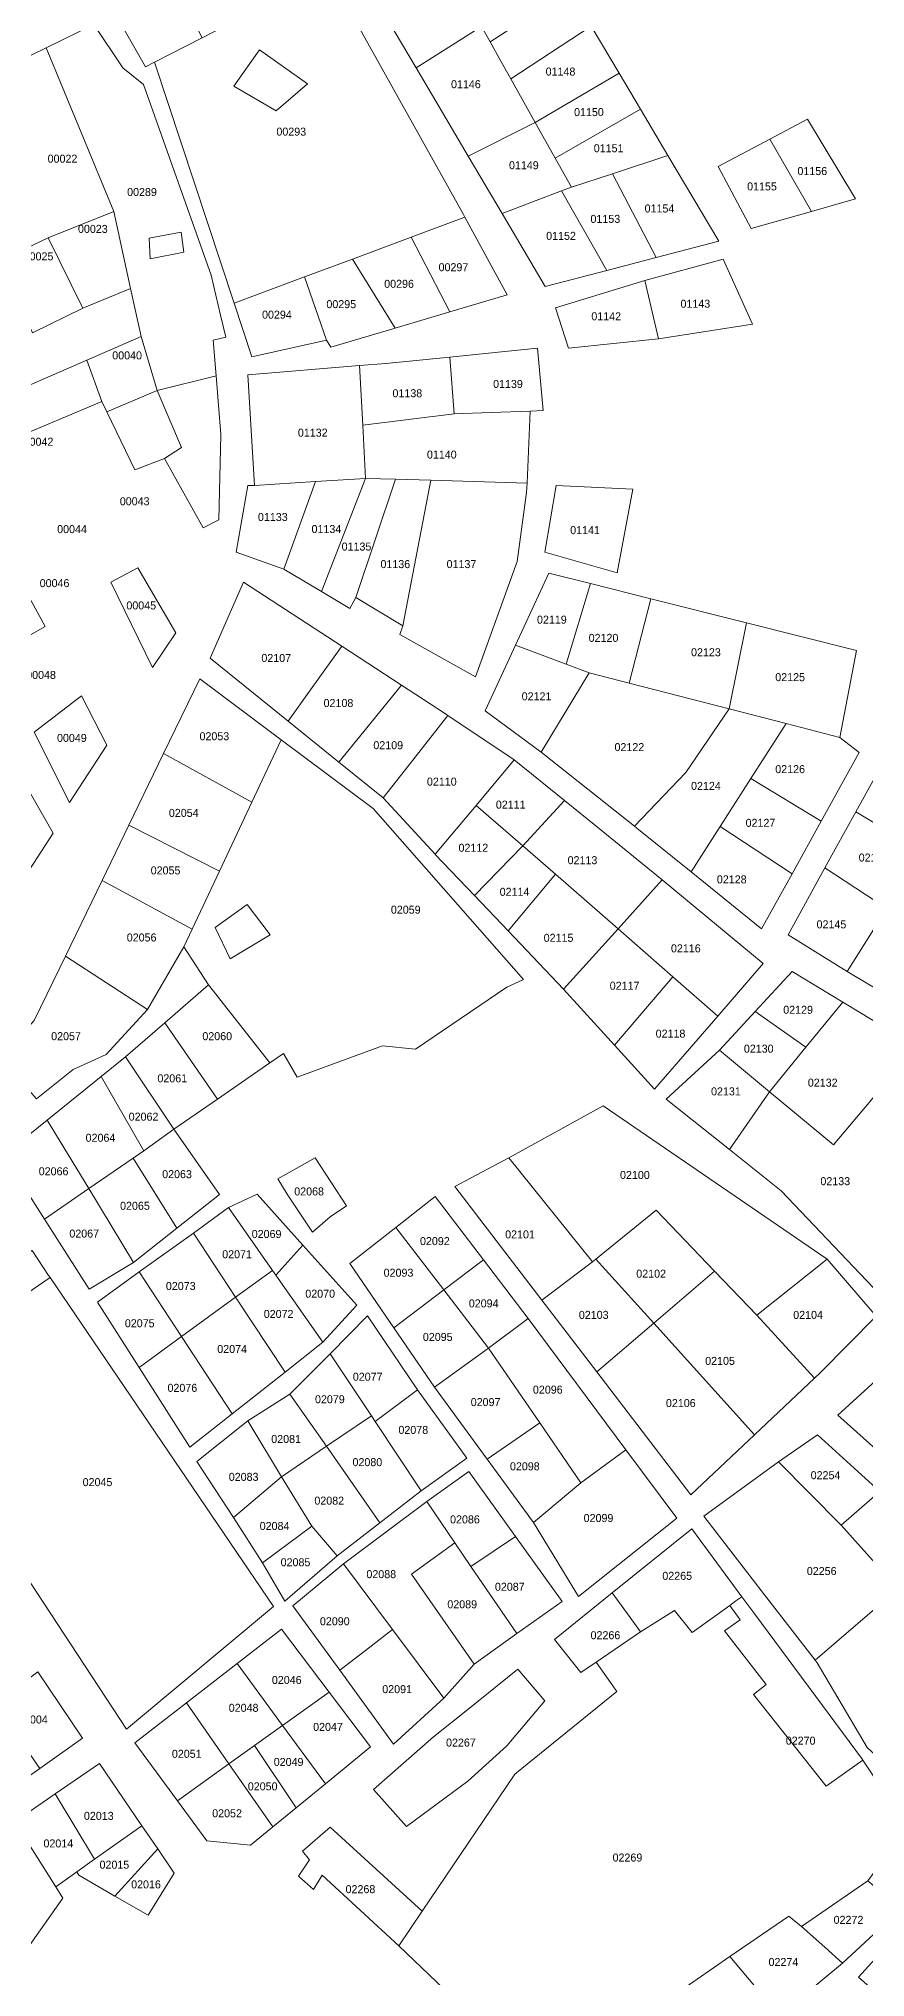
# Model space of a CAD drawing. Header units: metres. Extents: x 245225 to 248406, y 1633796 to 1637634.
# Drawn here: x 247593.6 to 247748.6, y 1635842.8 to 1636206.3 of the extents above; entities that cross this region are included whole.
import ezdxf
from ezdxf.enums import TextEntityAlignment as Align

# ---------------------------------------------------------------- set-up
doc = ezdxf.new("R2010")
doc.units = ezdxf.units.M
doc.header["$MEASUREMENT"] = 0
doc.layers.add('historique_numero_parcelle', color=7, linetype='Continuous')
doc.layers.add('LIMITES_PARCELLES', color=7, linetype='Continuous', lineweight=0, true_color=0xffffff)
doc.styles.add('Style-FANCY', font='FANCY.shx')

msp = doc.modelspace()

# ---------------------------------------------------------------- linework, layer by layer
at = {"layer": 'limites_parcelles', "flags": 128}
for points in [[(247643.412, 1636161.643), (247630.236, 1636156.734), (247615.313, 1636201.933), (247624.242, 1636206.484), (247632.513, 1636210.7), (247629.814, 1636216.097), (247644.254, 1636225.354), (247647.9, 1636218.81), (247649.048, 1636216.75), (247673.257, 1636173.358), (247673.526, 1636172.863), (247663.466, 1636169.115), (247652.433, 1636165.004), (247643.412, 1636161.643)], [(247693.235, 1636215.433), (247678.268, 1636205.717), (247676.668, 1636208.581), (247672.348, 1636216.315), (247686.745, 1636226.495), (247693.235, 1636215.433)], [(247624.242, 1636206.484), (247615.313, 1636201.933), (247613.601, 1636201.025), (247605.783, 1636214.794), (247616.52, 1636221.467), (247624.242, 1636206.484)], [(247697.229, 1636208.679), (247682.123, 1636198.814), (247680.288, 1636202.099), (247678.268, 1636205.717), (247693.235, 1636215.433), (247694.151, 1636213.87), (247697.229, 1636208.679)], [(247626.846, 1636143.077), (247615.793, 1636140.331), (247612.8, 1636150.472), (247610.814, 1636159.485), (247607.64, 1636173.887), (247594.941, 1636204.568), (247603.936, 1636208.945), (247609.36, 1636200.875), (247613.197, 1636197.7), (247625.897, 1636161.981), (247627.681, 1636154.504), (247628.675, 1636150.339), (247626.293, 1636149.81), (247626.846, 1636143.077)], [(247686.711, 1636190.601), (247674.164, 1636184.299), (247668.08, 1636194.596), (247664.403, 1636200.818), (247676.668, 1636208.581), (247678.268, 1636205.717), (247680.288, 1636202.099), (247682.123, 1636198.814), (247686.711, 1636190.601)], [(247607.64, 1636173.887), (247595.337, 1636168.992), (247585.835, 1636164.477), (247577.081, 1636188.175), (247574.567, 1636194.657), (247594.941, 1636204.568), (247607.64, 1636173.887)], [(247711.612, 1636184.416), (247701.191, 1636180.982), (247693.499, 1636178.447), (247690.45, 1636183.906), (247706.448, 1636193.127), (247711.612, 1636184.416)], [(247690.45, 1636183.906), (247693.499, 1636178.447), (247691.665, 1636177.757), (247680.511, 1636173.558), (247674.164, 1636184.299), (247686.711, 1636190.601), (247690.45, 1636183.906)], [(247709.404, 1636165.276), (247700.148, 1636162.868), (247691.665, 1636177.757), (247693.499, 1636178.447), (247701.191, 1636180.982), (247709.404, 1636165.276)], [(247660.476, 1636152.066), (247648.386, 1636148.487), (247647.592, 1636149.81), (247643.412, 1636161.643), (247652.433, 1636165.004), (247660.476, 1636152.066)], [(247615.793, 1636140.331), (247606.326, 1636136.372), (247605.391, 1636138.301), (247602.587, 1636146.046), (247612.8, 1636150.472), (247615.793, 1636140.331)], [(247678.487, 1636136.206), (247671.486, 1636135.968), (247670.694, 1636146.627), (247677.941, 1636147.353), (247687.174, 1636148.279), (247688.206, 1636136.611), (247685.745, 1636136.452), (247678.487, 1636136.206)], [(247654.35, 1636133.843), (247654.883, 1636123.863), (247645.487, 1636123.26), (247634.055, 1636122.525), (247632.802, 1636143.278), (247653.754, 1636145.014), (247654.35, 1636133.843)], [(247671.486, 1636135.968), (247654.35, 1636133.843), (247653.754, 1636145.014), (247658.679, 1636145.422), (247670.694, 1636146.627), (247671.486, 1636135.968)], [(247627.352, 1636116.076), (247624.441, 1636114.621), (247617.165, 1636127.585), (247620.343, 1636129.642), (247615.793, 1636140.331), (247626.846, 1636143.077), (247627.749, 1636132.083), (247627.747, 1636132.023), (247627.352, 1636116.076)], [(247620.343, 1636129.642), (247617.165, 1636127.585), (247611.609, 1636125.468), (247606.326, 1636136.372), (247615.793, 1636140.331), (247620.343, 1636129.642)], [(247654.35, 1636133.843), (247671.486, 1636135.968), (247678.487, 1636136.206), (247685.745, 1636136.452), (247685.184, 1636122.981), (247667.119, 1636123.507), (247660.49, 1636123.7), (247654.883, 1636123.863), (247654.35, 1636133.843)], [(247639.549, 1636106.845), (247630.619, 1636110.038), (247632.779, 1636122.566), (247634.055, 1636122.525), (247645.487, 1636123.26), (247639.549, 1636106.845)], [(247660.49, 1636123.7), (247653.043, 1636101.527), (247651.932, 1636099.463), (247646.615, 1636102.633), (247654.883, 1636123.863), (247660.49, 1636123.7)], [(247685.184, 1636122.981), (247685.11, 1636121.212), (247683.364, 1636108.274), (247675.506, 1636086.684), (247661.298, 1636094.622), (247661.854, 1636096.209), (247667.119, 1636123.507), (247685.184, 1636122.981)], [(247644.574, 1636084.241), (247640.341, 1636078.366), (247625.764, 1636090.147), (247628.62, 1636096.707), (247631.982, 1636104.434), (247650.443, 1636092.386), (247644.574, 1636084.241)], [(247708.383, 1636101.305), (247704.364, 1636085.495), (247696.825, 1636087.438), (247692.536, 1636089.046), (247697.103, 1636104.141), (247708.383, 1636101.305)], [(247743.901, 1636075.307), (247733.778, 1636077.915), (247723.109, 1636080.665), (247726.334, 1636096.793), (247746.97, 1636091.605), (247743.901, 1636075.307)], [(247654.561, 1636076.438), (247649.866, 1636070.668), (247640.341, 1636078.366), (247644.574, 1636084.241), (247650.443, 1636092.386), (247661.609, 1636085.099), (247654.561, 1636076.438)], [(247692.536, 1636089.046), (247696.825, 1636087.438), (247687.809, 1636072.555), (247677.332, 1636080.281), (247683.039, 1636092.605), (247692.536, 1636089.046)], [(247704.364, 1636085.495), (247723.109, 1636080.665), (247715.002, 1636068.706), (247705.341, 1636058.633), (247687.809, 1636072.555), (247696.825, 1636087.438), (247704.364, 1636085.495)], [(247663.081, 1636070.173), (247658.176, 1636063.953), (247649.866, 1636070.668), (247654.561, 1636076.438), (247661.609, 1636085.099), (247669.685, 1636079.828), (247670.347, 1636079.387), (247664.223, 1636071.621), (247663.081, 1636070.173)], [(247675.623, 1636062.539), (247667.948, 1636053.389), (247658.176, 1636063.953), (247663.081, 1636070.173), (247664.223, 1636071.621), (247670.347, 1636079.387), (247682.782, 1636071.096), (247682.793, 1636071.088), (247675.623, 1636062.539)], [(247733.778, 1636077.915), (247727.164, 1636067.581), (247721.401, 1636058.576), (247715.965, 1636050.081), (247705.801, 1636058.268), (247705.341, 1636058.633), (247715.002, 1636068.706), (247723.109, 1636080.665), (247733.778, 1636077.915)], [(247743.901, 1636075.307), (247747.499, 1636072.449), (247740.378, 1636059.606), (247727.164, 1636067.581), (247733.778, 1636077.915), (247743.901, 1636075.307)], [(247636.955, 1636014.308), (247625.42, 1636028.89), (247620.809, 1636036.039), (247622.368, 1636039.355), (247627.474, 1636050.221), (247633.568, 1636063.187), (247639.063, 1636074.879), (247656.324, 1636061.968), (247684.539, 1636029.927), (247681.406, 1636028.446), (247664.261, 1636016.857), (247658.07, 1636017.492), (247642.036, 1636011.618), (247639.496, 1636016.063), (247636.955, 1636014.308)], [(247582.902, 1636048.607), (247577.811, 1636057.859), (247591.501, 1636065.673), (247596.263, 1636057.338), (247586.606, 1636042.389), (247582.902, 1636048.607)], [(247764.455, 1636061.981), (247759.351, 1636053.853), (247746.857, 1636061.327), (247750.357, 1636067.687), (247752.474, 1636067.687), (247764.455, 1636061.981)], [(247684.378, 1636054.955), (247675.306, 1636045.666), (247667.965, 1636053.369), (247667.948, 1636053.389), (247675.623, 1636062.539), (247684.378, 1636054.955)], [(247710.563, 1636048.607), (247702.286, 1636039.442), (247690.506, 1636049.647), (247684.378, 1636054.955), (247692.185, 1636063.484), (247698.069, 1636058.721), (247710.563, 1636048.607)], [(247613.99, 1636024.286), (247598.578, 1636034.314), (247605.445, 1636048.482), (247622.368, 1636039.355), (247620.809, 1636036.039), (247613.99, 1636024.286)], [(247720.962, 1636023.034), (247712.568, 1636030.409), (247702.286, 1636039.442), (247710.563, 1636048.607), (247729.492, 1636032.894), (247720.962, 1636023.034)], [(247600.02, 1636013.015), (247593.161, 1636007.514), (247586.569, 1636015.037), (247592.651, 1636022.144), (247592.718, 1636022.223), (247598.578, 1636034.314), (247613.99, 1636024.286), (247606.212, 1636015.873), (247600.02, 1636013.015)], [(247758.219, 1636017.377), (247750.384, 1636008.057), (247742.698, 1635998.914), (247730.687, 1636008.881), (247737.51, 1636017.209), (247744.459, 1636025.69), (247758.219, 1636017.377)], [(247613.279, 1635997.8), (247611.277, 1635996.426), (247602.955, 1635990.711), (247595.159, 1636003.551), (247605.294, 1636011.716), (247613.279, 1635997.8)], [(247741.467, 1635977.455), (247728.291, 1635966.977), (247720.358, 1635975.243), (247709.399, 1635986.662), (247698.107, 1635977.478), (247697.493, 1635976.979), (247681.777, 1635996.505), (247699.458, 1636006.219), (247741.467, 1635977.455)], [(247723.187, 1635998.022), (247730.687, 1636008.881), (247742.698, 1635998.914), (247750.384, 1636008.057), (247760.691, 1635997.003), (247752.858, 1635989.547), (247764.255, 1635977.753), (247753.849, 1635968.247), (247732.894, 1635990.314), (247723.187, 1635998.022)], [(247619.508, 1635983.284), (247611.277, 1635996.426), (247613.279, 1635997.8), (247618.912, 1636001.85), (247627.481, 1635989.596), (247619.508, 1635983.284)], [(247648.28, 1635985.392), (247644.954, 1635982.538), (247640.184, 1635989.679), (247638.438, 1635992.536), (247645.423, 1635996.505), (247651.297, 1635987.456), (247648.28, 1635985.392)], [(247643.12, 1635980.12), (247638.065, 1635974.462), (247637.423, 1635975.379), (247629.203, 1635987.134), (247634.529, 1635989.682), (247643.12, 1635980.12)], [(247576.152, 1635968.481), (247592.345, 1635979.123), (247595.417, 1635974.439), (247595.695, 1635974.03), (247580.126, 1635963.439), (247576.152, 1635968.481)], [(247708.952, 1635965.476), (247698.272, 1635956.331), (247687.967, 1635969.776), (247697.493, 1635976.979), (247698.107, 1635977.478), (247708.952, 1635965.476)], [(247739.096, 1635955.147), (247728.291, 1635966.977), (247741.467, 1635977.455), (247750.674, 1635966.819), (247740.197, 1635956.182), (247739.096, 1635955.147)], [(247567.108, 1635954.582), (247580.126, 1635963.439), (247595.695, 1635974.03), (247637.644, 1635912.367), (247610.022, 1635889.349), (247567.108, 1635954.582)], [(247638.065, 1635974.462), (247646.852, 1635961.897), (247639.778, 1635956.311), (247630.514, 1635970.351), (247637.423, 1635975.379), (247638.065, 1635974.462)], [(247728.291, 1635966.977), (247739.096, 1635955.147), (247727.85, 1635944.562), (247708.952, 1635965.476), (247720.358, 1635975.243), (247728.291, 1635966.977)], [(247656.721, 1635947.01), (247655.98, 1635948.12), (247648.222, 1635959.747), (247655.265, 1635966.854), (247664.658, 1635952.963), (247656.721, 1635947.01)], [(247703.728, 1635941.754), (247695.27, 1635935.545), (247687.574, 1635946.772), (247677.967, 1635960.786), (247685.428, 1635966.342), (247703.728, 1635941.754)], [(247656.721, 1635947.01), (247665.32, 1635934.046), (247657.554, 1635928.042), (247647.536, 1635942.394), (247655.98, 1635948.12), (247656.721, 1635947.01)], [(247657.554, 1635928.042), (247649.577, 1635921.875), (247644.814, 1635927.431), (247639.126, 1635936.691), (247647.536, 1635942.394), (247657.554, 1635928.042)], [(247695.27, 1635935.545), (247703.728, 1635941.754), (247713.269, 1635928.934), (247694.854, 1635914.223), (247686.422, 1635928.107), (247695.27, 1635935.545)], [(247683.04, 1635925.481), (247674.647, 1635919.851), (247671.617, 1635924.274), (247666.378, 1635932.052), (247674.296, 1635937.65), (247683.04, 1635925.481)], [(247754.844, 1635915.661), (247739.223, 1635902.306), (247729.729, 1635914.572), (247718.332, 1635929.296), (247732.355, 1635939.483), (247744.129, 1635927.576), (247754.844, 1635915.661)], [(247671.617, 1635924.274), (247663.52, 1635918.4), (247675.268, 1635901.572), (247669.553, 1635895.152), (247659.956, 1635908.032), (247650.772, 1635920.358), (247666.378, 1635932.052), (247671.617, 1635924.274)], [(247725.503, 1635914.186), (247724.391, 1635913.391), (247723.224, 1635912.555), (247716.158, 1635907.499), (247712.851, 1635911.6), (247706.501, 1635907.631), (247704.529, 1635910.317), (247701.168, 1635914.894), (247716.083, 1635926.915), (247725.503, 1635914.186)], [(247674.647, 1635919.851), (247683.27, 1635907.266), (247675.268, 1635901.572), (247663.52, 1635918.4), (247671.617, 1635924.274), (247674.647, 1635919.851)], [(247659.956, 1635908.032), (247655.678, 1635904.738), (247650.053, 1635900.406), (247641.242, 1635912.482), (247650.772, 1635920.358), (247659.956, 1635908.032)], [(247786.403, 1635885.875), (247771.688, 1635865.172), (247749.023, 1635885.905), (247739.631, 1635901.78), (247739.223, 1635902.306), (247754.844, 1635915.661), (247764.683, 1635904.72), (247782.939, 1635888.845), (247786.403, 1635885.875)], [(247722.243, 1635907.763), (247730.049, 1635897.709), (247727.667, 1635895.857), (247741.293, 1635878.659), (247748.182, 1635883.529), (247756.564, 1635870.956), (247749.099, 1635860.932), (247736.663, 1635852.333), (247734.282, 1635854.317), (247723.258, 1635846.713), (247710.993, 1635838.253), (247701.87, 1635831.96), (247689.484, 1635821.666), (247661.163, 1635848.754), (247665.49, 1635855.243), (247682.869, 1635880.933), (247702.051, 1635896.411), (247698.143, 1635901.928), (247706.501, 1635907.631), (247712.851, 1635911.6), (247716.158, 1635907.499), (247723.224, 1635912.555), (247725.154, 1635909.88), (247722.243, 1635907.763)], [(247706.501, 1635907.631), (247698.143, 1635901.928), (247695.256, 1635899.958), (247690.326, 1635906.155), (247701.168, 1635914.894), (247704.529, 1635910.317), (247706.501, 1635907.631)], [(247748.182, 1635883.529), (247741.293, 1635878.659), (247727.667, 1635895.857), (247730.049, 1635897.709), (247722.243, 1635907.763), (247725.154, 1635909.88), (247723.224, 1635912.555), (247724.391, 1635913.391), (247725.503, 1635914.186), (247727.926, 1635910.912), (247748.097, 1635883.656), (247748.182, 1635883.529)], [(247669.553, 1635895.152), (247660.16, 1635886.553), (247650.053, 1635900.406), (247655.678, 1635904.738), (247659.956, 1635908.032), (247669.553, 1635895.152)], [(247639.33, 1635890.068), (247634.047, 1635886.278), (247629.253, 1635882.838), (247621.265, 1635894.292), (247630.804, 1635901.675), (247639.33, 1635890.068)], [(247674.089, 1635879.585), (247662.58, 1635871.118), (247656.375, 1635878.056), (247667.664, 1635887.889), (247674.094, 1635893.072), (247683.475, 1635900.633), (247688.509, 1635894.666), (247681.419, 1635886.221), (247674.089, 1635879.585)], [(247637.476, 1635871.046), (247633.305, 1635867.635), (247625.103, 1635868.429), (247619.607, 1635875.918), (247629.253, 1635882.838), (247637.476, 1635871.046)], [(247604.058, 1635864.951), (247600.727, 1635862.587), (247596.755, 1635859.769), (247589.062, 1635871.949), (247596.679, 1635877.222), (247604.058, 1635864.951)], [(247592.406, 1635849.635), (247585.63, 1635840.022), (247581.397, 1635845.843), (247572.517, 1635860.493), (247580.562, 1635866.063), (247589.062, 1635871.949), (247596.755, 1635859.769), (247598.075, 1635857.679), (247592.406, 1635849.635)], [(247615.89, 1635866.926), (247607.858, 1635858.072), (247601.108, 1635861.982), (247600.727, 1635862.587), (247604.058, 1635864.951), (247612.935, 1635871.251), (247615.89, 1635866.926)], [(247665.49, 1635855.243), (247661.163, 1635848.754), (247646.762, 1635861.96), (247645.116, 1635859.278), (247642.312, 1635861.809), (247644.38, 1635864.87), (247643.058, 1635866.458), (247648.221, 1635870.955), (247665.49, 1635855.243)], [(247755.395, 1635855.676), (247744.401, 1635845.51), (247741.046, 1635848.468), (247736.663, 1635852.333), (247749.099, 1635860.932), (247753.903, 1635856.921), (247755.395, 1635855.676)], [(247736.663, 1635852.333), (247741.046, 1635848.468), (247744.401, 1635845.51), (247732.562, 1635835.664), (247728.874, 1635840.044), (247723.258, 1635846.713), (247734.282, 1635854.317), (247736.663, 1635852.333)], [(247732.562, 1635835.664), (247722.111, 1635826.933), (247716.471, 1635832.675), (247710.993, 1635838.253), (247723.258, 1635846.713), (247728.874, 1635840.044), (247732.562, 1635835.664)]]:
    msp.add_lwpolyline(points, close=True, dxfattribs=at)
at = {"layer": 'limites_parcelles'}
for points in [[(247676.668, 1636208.581), (247664.403, 1636200.818), (247660.286, 1636207.785), (247672.348, 1636216.315)], [(247702.459, 1636199.855), (247686.711, 1636190.601), (247682.123, 1636198.814), (247697.229, 1636208.679)], [(247634.966, 1636204.211), (247644.014, 1636197.861), (247638.141, 1636192.781), (247630.203, 1636197.384)], [(247706.448, 1636193.127), (247690.45, 1636183.906), (247686.711, 1636190.601), (247702.459, 1636199.855)], [(247738.551, 1636173.924), (247730.761, 1636187.496), (247737.816, 1636191.218), (247746.811, 1636176.269)], [(247709.404, 1636165.276), (247701.191, 1636180.982), (247711.612, 1636184.416), (247721.147, 1636168.331)], [(247738.551, 1636173.924), (247727.232, 1636170.712), (247721.014, 1636182.354), (247730.761, 1636187.496)], [(247700.148, 1636162.868), (247688.603, 1636159.864), (247680.511, 1636173.558), (247691.665, 1636177.757)], [(247610.814, 1636159.485), (247601.819, 1636155.763), (247595.337, 1636168.992), (247607.64, 1636173.887)], [(247614.264, 1636168.928), (247620.297, 1636170.039), (247620.773, 1636166.308), (247614.503, 1636165.038)], [(247670.72, 1636155.098), (247663.466, 1636169.115), (247673.526, 1636172.863), (247681.459, 1636158.277)], [(247592.405, 1636151.19), (247585.835, 1636164.477), (247595.337, 1636168.992), (247601.819, 1636155.763)], [(247670.72, 1636155.098), (247660.476, 1636152.066), (247652.433, 1636165.004), (247663.466, 1636169.115)], [(247709.876, 1636150.025), (247707.256, 1636160.979), (247721.961, 1636164.999), (247727.517, 1636152.776)], [(247647.592, 1636149.81), (247633.57, 1636146.635), (247630.236, 1636156.734), (247643.412, 1636161.643)], [(247709.876, 1636150.025), (247692.969, 1636148.279), (247690.508, 1636155.82), (247707.256, 1636160.979)], [(247605.391, 1636138.301), (247588.193, 1636131.025), (247585.018, 1636138.433), (247602.587, 1636146.046)], [(247646.615, 1636102.633), (247639.549, 1636106.845), (247645.487, 1636123.26), (247654.883, 1636123.863)], [(247667.119, 1636123.507), (247661.854, 1636096.209), (247653.043, 1636101.527), (247660.49, 1636123.7)], [(247705.034, 1636121.847), (247702.097, 1636106.131), (247688.524, 1636110.02), (247690.667, 1636122.562)], [(247594.808, 1636096.1), (247585.151, 1636090.676), (247577.322, 1636104.559), (247587.267, 1636109.858)], [(247619.282, 1636094.909), (247614.916, 1636088.427), (247607.111, 1636104.434), (247612.138, 1636107.08)], [(247697.103, 1636104.141), (247692.536, 1636089.046), (247683.039, 1636092.605), (247689.291, 1636106.104)], [(247726.334, 1636096.793), (247723.109, 1636080.665), (247704.364, 1636085.495), (247708.383, 1636101.305)], [(247639.063, 1636074.879), (247633.568, 1636063.187), (247616.984, 1636072.29), (247623.78, 1636086.31)], [(247592.685, 1636076.257), (247601.575, 1636083.083), (247606.337, 1636073.875), (247599.352, 1636063.08)], [(247633.568, 1636063.187), (247627.474, 1636050.221), (247610.468, 1636058.845), (247616.984, 1636072.29)], [(247692.185, 1636063.484), (247684.378, 1636054.955), (247675.623, 1636062.539), (247682.793, 1636071.088)], [(247740.378, 1636059.606), (247734.902, 1636049.731), (247721.401, 1636058.576), (247727.164, 1636067.581)], [(247759.351, 1636053.853), (247752.685, 1636043.239), (247741.079, 1636050.829), (247746.857, 1636061.327)], [(247627.474, 1636050.221), (247622.368, 1636039.355), (247605.445, 1636048.482), (247610.468, 1636058.845)], [(247734.902, 1636049.731), (247729.19, 1636039.429), (247715.965, 1636050.081), (247721.401, 1636058.576)], [(247690.506, 1636049.647), (247681.644, 1636039.014), (247675.306, 1636045.666), (247684.378, 1636054.955)], [(247702.286, 1636039.442), (247692.043, 1636028.102), (247681.644, 1636039.014), (247690.506, 1636049.647)], [(247752.685, 1636043.239), (247745.277, 1636031.386), (247734.164, 1636038.265), (247741.079, 1636050.829)], [(247626.701, 1636039.64), (247632.654, 1636044.006), (247637.02, 1636038.318), (247629.479, 1636033.82)], [(247765.279, 1636035.09), (247756.886, 1636024.505), (247745.277, 1636031.386), (247752.685, 1636043.239)], [(247712.568, 1636030.409), (247701.606, 1636017.597), (247692.043, 1636028.102), (247702.286, 1636039.442)], [(247737.51, 1636017.209), (247727.981, 1636023.885), (247734.958, 1636031.43), (247744.459, 1636025.69)], [(247636.955, 1636014.308), (247627.107, 1636007.508), (247617.258, 1636021.81), (247625.42, 1636028.89)], [(247701.606, 1636017.597), (247712.568, 1636030.409), (247720.962, 1636023.034), (247709.119, 1636009.346)], [(247627.107, 1636007.508), (247618.912, 1636001.85), (247609.863, 1636015.396), (247617.258, 1636021.81)], [(247737.51, 1636017.209), (247730.687, 1636008.881), (247721.306, 1636016.666), (247727.981, 1636023.885)], [(247618.912, 1636001.85), (247613.279, 1635997.8), (247605.294, 1636011.716), (247609.863, 1636015.396)], [(247730.687, 1636008.881), (247723.187, 1635998.022), (247711.304, 1636007.459), (247721.306, 1636016.666)], [(247602.955, 1635990.711), (247594.641, 1635985.003), (247587.003, 1635996.981), (247595.159, 1636003.551)], [(247619.508, 1635983.284), (247611.374, 1635976.845), (247602.955, 1635990.711), (247611.277, 1635996.426)], [(247697.493, 1635976.979), (247687.967, 1635969.776), (247671.617, 1635991.107), (247681.777, 1635996.505)], [(247611.374, 1635976.845), (247603.034, 1635971.841), (247594.641, 1635985.003), (247602.955, 1635990.711)], [(247676.995, 1635977.382), (247669.545, 1635971.728), (247660.556, 1635983.407), (247667.965, 1635989.202)], [(247637.423, 1635975.379), (247630.514, 1635970.351), (247622.582, 1635982.374), (247629.203, 1635987.134)], [(247720.358, 1635975.243), (247708.952, 1635965.476), (247698.107, 1635977.478), (247709.399, 1635986.662)], [(247630.514, 1635970.351), (247620.358, 1635962.959), (247612.431, 1635975.078), (247622.582, 1635982.374)], [(247669.545, 1635971.728), (247660.179, 1635964.62), (247651.932, 1635976.661), (247660.556, 1635983.407)], [(247638.065, 1635974.462), (247643.12, 1635980.12), (247653.262, 1635968.833), (247646.852, 1635961.897)], [(247677.967, 1635960.786), (247669.545, 1635971.728), (247676.995, 1635977.382), (247685.428, 1635966.342)], [(247620.358, 1635962.959), (247612.394, 1635957.163), (247604.572, 1635969.429), (247612.431, 1635975.078)], [(247639.778, 1635956.311), (247629.84, 1635948.462), (247620.358, 1635962.959), (247630.514, 1635970.351)], [(247677.967, 1635960.786), (247667.807, 1635953.484), (247660.179, 1635964.62), (247669.545, 1635971.728)], [(247629.84, 1635948.462), (247621.928, 1635942.212), (247612.394, 1635957.163), (247620.358, 1635962.959)], [(247727.85, 1635944.562), (247715.908, 1635933.322), (247698.272, 1635956.331), (247708.952, 1635965.476)], [(247655.98, 1635948.12), (247647.536, 1635942.394), (247640.713, 1635952.17), (247648.222, 1635959.747)], [(247677.694, 1635940.005), (247667.807, 1635953.484), (247677.967, 1635960.786), (247687.574, 1635946.772)], [(247765.164, 1635948.736), (247754.165, 1635938.69), (247743.467, 1635948.214), (247754.871, 1635958.628)], [(247647.536, 1635942.394), (247639.126, 1635936.691), (247632.776, 1635947.142), (247640.713, 1635952.17)], [(247665.32, 1635934.046), (247656.721, 1635947.01), (247664.658, 1635952.963), (247673.899, 1635940.152)], [(247639.126, 1635936.691), (247630.13, 1635929.018), (247623.205, 1635939.517), (247632.776, 1635947.142)], [(247686.422, 1635928.107), (247677.694, 1635940.005), (247687.574, 1635946.772), (247695.27, 1635935.545)], [(247751.405, 1635933.926), (247744.129, 1635927.576), (247732.355, 1635939.483), (247739.701, 1635944.549)], [(247644.814, 1635927.431), (247635.56, 1635920.517), (247630.13, 1635929.018), (247639.126, 1635936.691)], [(247764.047, 1635924.712), (247754.844, 1635915.661), (247744.129, 1635927.576), (247751.405, 1635933.926)], [(247649.577, 1635921.875), (247639.715, 1635913.376), (247635.56, 1635920.517), (247644.814, 1635927.431)], [(247691.778, 1635913.32), (247683.27, 1635907.266), (247674.647, 1635919.851), (247683.04, 1635925.481)], [(247648.032, 1635896.312), (247639.33, 1635890.068), (247630.804, 1635901.675), (247639.126, 1635908.116)], [(247593.804, 1635882.004), (247585.363, 1635894.109), (247593.388, 1635900.099), (247601.775, 1635887.651)], [(247593.804, 1635882.004), (247585.8, 1635876.335), (247577.423, 1635888.182), (247585.363, 1635894.109)], [(247629.253, 1635882.838), (247619.607, 1635875.918), (247611.609, 1635886.817), (247621.265, 1635894.292)], [(247647.364, 1635879.13), (247639.33, 1635890.068), (247648.032, 1635896.312), (247655.795, 1635886.024)], [(247641.845, 1635874.618), (247634.047, 1635886.278), (247639.33, 1635890.068), (247647.364, 1635879.13)], [(247641.845, 1635874.618), (247637.476, 1635871.046), (247629.253, 1635882.838), (247634.047, 1635886.278)], [(247612.935, 1635871.251), (247604.058, 1635864.951), (247596.679, 1635877.222), (247604.946, 1635882.946)], [(247607.858, 1635858.072), (247615.89, 1635866.926), (247618.995, 1635862.381), (247614.097, 1635854.458)], [(247747.397, 1635842.868), (247757.465, 1635853.948), (247763.14, 1635849.211), (247753.595, 1635837.404)]]:
    msp.add_3dface(points, dxfattribs=at)

# ---------------------------------------------------------------- texts
at = {"layer": 'historique_numero_parcelle', "style": 'Style-FANCY'}
for s, p in [('01148', (247691.462426, 1636200.144732)), ('01146', (247673.713399, 1636197.783356)), ('01150', (247696.797394, 1636192.547259)), ('00293', (247640.951708, 1636188.883813)), ('00022', (247598.033765, 1636183.817649)), ('01151', (247700.490833, 1636185.771135)), ('01149', (247684.588526, 1636182.58841)), ('01156', (247738.707669, 1636181.49114)), ('00289', (247612.943128, 1636177.564605)), ('01155', (247729.26888, 1636178.61642)), ('01153', (247699.87526, 1636172.526892)), ('01154', (247710.032217, 1636174.477594)), ('00023', (247603.724586, 1636170.649947)), ('01152', (247691.565022, 1636169.344166)), ('00025', (247593.538558, 1636165.505356)), ('00297', (247671.378611, 1636163.462346)), ('00296', (247661.177684, 1636160.352955)), ('00294', (247638.258575, 1636154.566849)), ('00295', (247650.33187, 1636156.539552)), ('01142', (247700.041978, 1636154.258306)), ('01143', (247716.765049, 1636156.619683)), ('00040', (247610.154286, 1636146.934437)), ('01138', (247662.729265, 1636139.833374)), ('01139', (247681.606843, 1636141.57874)), ('01132', (247644.980238, 1636132.441238)), ('00042', (247593.524997, 1636130.743091)), ('01140', (247669.192784, 1636128.334496)), ('00043', (247611.570806, 1636119.578399)), ('00044', (247599.818282, 1636114.357595)), ('01133', (247637.490765, 1636116.630281)), ('01134', (247647.545127, 1636114.371573)), ('01135', (247653.187881, 1636111.086179)), ('01141', (247696.072813, 1636114.166236)), ('01136', (247660.472164, 1636107.800786)), ('01137', (247672.886223, 1636107.800786)), ('00046', (247596.540129, 1636104.230134)), ('00045', (247612.805778, 1636100.052041)), ('02119', (247689.841802, 1636097.380514)), ('02120', (247699.537079, 1636093.966785)), ('02107', (247638.133654, 1636090.193715)), ('02123', (247718.748093, 1636091.271735)), ('00048', (247594.005773, 1636087.013135)), ('02125', (247734.547804, 1636086.600316)), ('02108', (247649.803895, 1636081.749227)), ('02121', (247686.969127, 1636083.006917)), ('00049', (247599.790134, 1636075.206251)), ('02053', (247626.523641, 1636075.524029)), ('02109', (247659.140089, 1636073.843748)), ('02122', (247704.384718, 1636073.484408)), ('02110', (247669.194451, 1636067.01629)), ('02126', (247734.547804, 1636069.351999)), ('02124', (247718.748093, 1636066.21112)), ('02054', (247620.778291, 1636061.150431)), ('02111', (247682.121488, 1636062.70421)), ('02127', (247728.981997, 1636059.290481)), ('02112', (247675.119343, 1636054.619062)), ('02143', (247750.200035, 1636052.777445)), ('02055', (247617.36699, 1636050.370233)), ('02113', (247695.587151, 1636052.283352)), ('02114', (247682.839657, 1636046.354243)), ('02128', (247723.595731, 1636048.689953)), ('02059', (247662.432077, 1636043.003765)), ('02145', (247742.300179, 1636040.251881)), ('02056', (247612.878435, 1636037.793336)), ('02115', (247691.098597, 1636037.730085)), ('02116', (247714.977707, 1636035.753715)), ('02117', (247703.487007, 1636028.746586)), ('02129', (247736.041852, 1636024.235587)), ('02118', (247712.105032, 1636019.763088)), ('02057', (247598.694603, 1636019.287329)), ('02060', (247627.062268, 1636019.287329)), ('02130', (247728.654974, 1636016.94612)), ('02061', (247618.623785, 1636011.38185)), ('02131', (247722.499242, 1636008.937972)), ('02132', (247740.658651, 1636010.580669)), ('02062', (247613.23752, 1636004.195052)), ('02064', (247605.158122, 1636000.242312)), ('02066', (247596.360555, 1635993.953863)), ('02063', (247619.521496, 1635993.414854)), ('02100', (247705.417086, 1635993.261768)), ('02133', (247743.018348, 1635992.10033)), ('02065', (247611.62164, 1635987.485745)), ('02068', (247644.298317, 1635990.180794)), ('02067', (247602.105905, 1635982.275316)), ('02069', (247636.321514, 1635982.198314)), ('02092', (247667.89277, 1635980.86454)), ('02101', (247683.872024, 1635982.12223)), ('02071', (247630.781356, 1635978.399578)), ('02093', (247661.070167, 1635974.935431)), ('02102', (247708.469303, 1635974.755761)), ('02073', (247620.214016, 1635972.444802)), ('02070', (247646.375876, 1635971.007442)), ('02094', (247677.049421, 1635969.185992)), ('02075', (247612.519351, 1635965.46334)), ('02072', (247638.578616, 1635967.208705)), ('02103', (247697.696772, 1635967.029953)), ('02104', (247737.91422, 1635967.029953)), ('02095', (247668.431397, 1635962.897543)), ('02074', (247629.857996, 1635960.637918)), ('02105', (247721.39634, 1635958.405794)), ('02077', (247655.288176, 1635955.435739)), ('02076', (247620.521803, 1635953.348451)), ('02079', (247648.194428, 1635951.211662)), ('02096', (247689.078747, 1635953.015695)), ('02097', (247677.408506, 1635950.679985)), ('02106', (247714.03511, 1635950.500315)), ('02081', (247639.986786, 1635943.760858)), ('02078', (247663.847575, 1635945.462223)), ('02083', (247632.013647, 1635936.662061)), ('02080', (247655.22955, 1635939.419445)), ('02098', (247684.769735, 1635938.642098)), ('02254', (247741.187201, 1635936.9719)), ('02045', (247604.599571, 1635935.671584)), ('02082', (247648.077176, 1635932.203313)), ('02099', (247698.594483, 1635928.939919)), ('02084', (247637.817623, 1635927.451225)), ('02086', (247673.535524, 1635928.683248)), ('02085', (247641.745566, 1635920.645767)), ('02088', (247657.838408, 1635918.416393)), ('02265', (247713.358163, 1635918.106554)), ('02256', (247740.469032, 1635919.004903)), ('02087', (247681.948358, 1635916.055016)), ('02089', (247673.022547, 1635912.769622)), ('02090', (247649.117788, 1635909.586897)), ('02266', (247699.8925, 1635906.967016)), ('02046', (247640.101289, 1635898.578903)), ('02091', (247660.813678, 1635896.855997)), ('02048', (247632.010899, 1635893.357474)), ('02004', (247592.482208, 1635891.17007)), ('02047', (247647.839924, 1635889.778741)), ('02267', (247672.78163, 1635886.843979)), ('02270', (247736.519104, 1635887.203319)), ('02051', (247621.340964, 1635884.733315)), ('02049', (247640.453045, 1635883.207954)), ('02050', (247635.587086, 1635878.63187)), ('02013', (247604.838557, 1635873.100405)), ('02052', (247628.90372, 1635873.586444)), ('02014', (247597.246488, 1635867.932143)), ('02015', (247607.765671, 1635863.942737)), ('02269', (247704.02197, 1635865.283583)), ('02016', (247613.695274, 1635860.25505)), ('02268', (247653.929702, 1635859.354474)), ('02272', (247745.496213, 1635853.605035)), ('02274', (247733.287345, 1635845.699557))]:
    msp.add_text(s, height=1.499994, dxfattribs=at).set_placement(p, align=Align.MIDDLE_CENTER)

doc.saveas('drawing.dxf')
